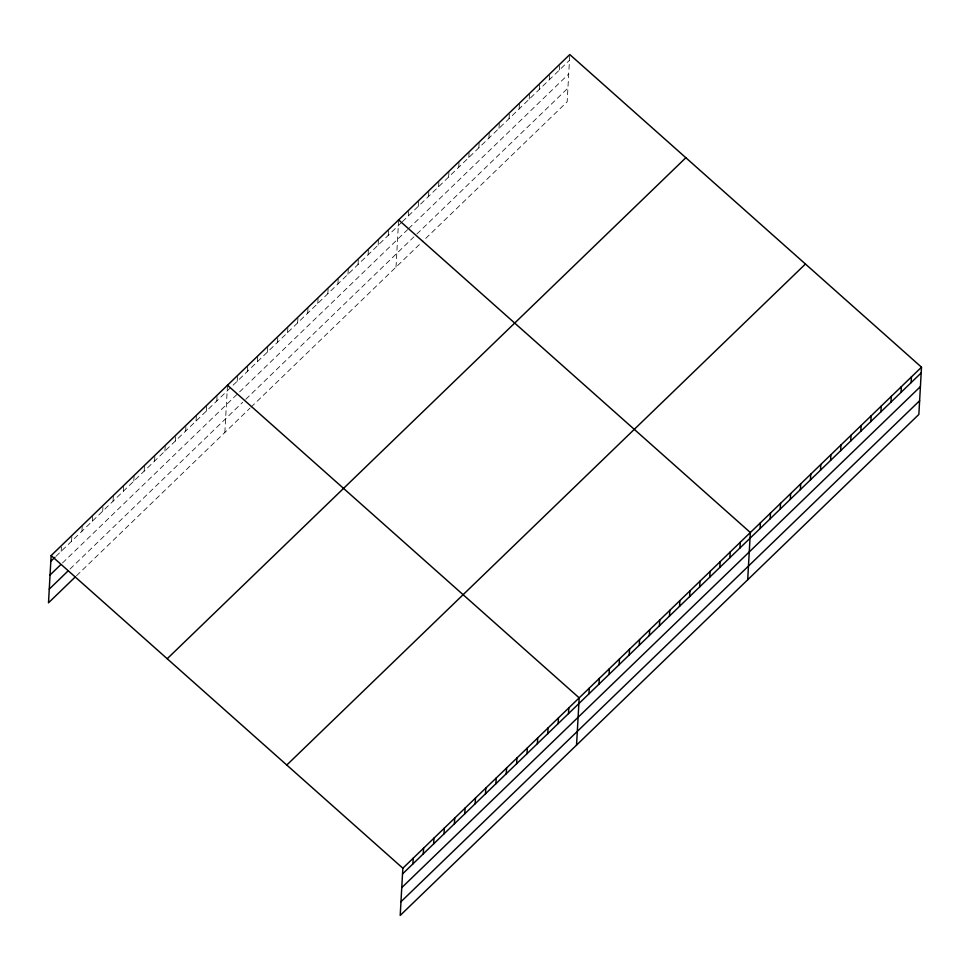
<?xml version="1.0" encoding="UTF-8"?>
<svg xmlns="http://www.w3.org/2000/svg" width="970" height="970" viewBox="0 0 970 970"><rect width="100%" height="100%" fill="white"/><g stroke="black" fill="none" stroke-linecap="round" stroke-linejoin="round"><path stroke-width="0.73" stroke-dasharray="4.85 3.64" d="M61.195 551.275L61.437 546.983M71.562 541.26L71.889 535.537M81.941 531.233L82.256 525.51M92.308 521.217L92.635 515.494M102.687 511.19L102.929 506.898M113.053 501.175L113.381 495.452M123.432 491.159L123.748 485.424M133.799 481.132L134.127 475.409M144.178 471.117L144.494 465.394M154.557 461.089L154.873 455.366M164.924 451.074L165.239 445.351M175.303 441.047L175.534 436.755M185.67 431.032L185.913 426.739M196.049 421.016L196.364 415.293M206.416 410.989L206.731 405.266M216.795 400.974L217.025 396.682M224.846 432.462L227.489 385.223M237.226 381.222L237.553 375.499M247.302 371.498L247.617 365.775M257.365 361.774L257.693 356.051M267.441 352.049L267.756 346.326M277.505 342.325L277.747 338.033M287.569 332.601L287.896 326.878M297.644 322.877L297.96 317.154M307.708 313.152L308.023 307.429M317.772 303.416L318.099 297.693M327.848 293.692L328.163 287.969M337.912 283.967L338.227 278.244M347.975 274.243L348.303 268.52M358.051 264.519L358.366 258.796M368.115 254.795L368.43 249.072M378.179 245.07L378.506 239.347M388.255 235.346L388.57 229.623M396.002 267.126L398.634 219.899M408.382 215.898L408.625 211.593M418.458 206.161L418.773 200.438M428.522 196.437L428.849 190.714M438.586 186.713L438.913 180.99M448.661 176.989L448.977 171.266M458.725 167.264L459.053 161.541M468.801 157.54L469.116 151.817M478.865 147.816L479.18 142.093M488.928 138.092L489.256 132.369M499.004 128.367L499.32 122.644M509.068 118.643L509.311 114.339M519.132 108.907L519.459 103.184M529.208 99.182L529.523 93.459M539.271 89.458L539.587 83.735M549.335 79.734L549.578 75.442M559.411 70.01L559.641 65.718M569.717 55.993L567.159 101.789L422.18 241.845M56.005 556.283L401.337 222.7M402.344 221.73L569.475 60.285M62.504 562.964L407.618 229.587M408.625 228.617L568.711 73.987M70.01 569.063L242.718 402.235M245.749 399.313L413.875 236.898M416.906 233.976L567.923 88.1M76.509 575.756L250.017 408.152M251.024 407.17L421.174 242.815"/><path stroke-width="1.45" d="M921.5 367.193L402.841 868.211L400.21 915.437L918.857 414.433L921.5 367.193L569.79 54.562L51.143 555.567L48.5 602.807L75.466 576.75M412.905 863.906L413.22 858.183M423.272 853.891L423.587 848.168M433.651 843.876L433.966 838.141M444.017 833.848L444.333 828.125M454.396 823.833L454.712 818.11M464.763 813.806L465.079 808.083M475.142 803.79L475.458 798.067M485.509 793.775L485.825 788.04M495.888 783.748L496.203 778.025M506.255 773.733L506.582 768.01M516.634 763.705L516.949 757.982M527.001 753.69L527.328 747.967M537.38 743.663L537.695 737.94M547.747 733.647L548.074 727.924M558.126 723.632L558.441 717.909M568.493 713.605L568.82 707.882M576.544 745.093L579.187 697.866L227.489 385.223M588.935 693.865L589.251 688.142M598.999 684.141L599.327 678.418M609.075 674.405L609.39 668.682M619.139 664.68L619.454 658.957M629.203 654.956L629.53 649.233M639.279 645.232L639.594 639.509M649.342 635.508L649.67 629.785M659.418 625.783L659.733 620.06M669.482 616.059L669.797 610.336M679.546 606.335L679.873 600.612M689.621 596.611L689.937 590.888M699.685 586.886L700 581.151M709.749 577.15L710.076 571.427M719.825 567.426L720.14 561.703M729.889 557.701L730.204 551.978M739.952 547.977L740.28 542.254M747.7 579.757L750.343 532.53L398.634 219.899M760.092 528.529L760.407 522.806M770.156 518.804L770.483 513.082M780.232 509.08L780.547 503.357M790.295 499.356L790.611 493.633M800.359 489.632L800.686 483.897M810.435 479.895L810.75 474.172M820.499 470.171L820.814 464.448M830.562 460.447L830.89 454.724M840.638 450.723L840.954 445M850.702 440.998L851.029 435.275M860.778 431.274L861.093 425.551M870.842 421.55L871.157 415.827M880.905 411.826L881.233 406.103M890.981 402.101L891.297 396.366M901.045 392.365L901.36 386.642M911.109 382.641L911.436 376.918M50.816 561.29L54.975 557.289M50.052 574.992L60.431 564.976M49.264 589.105L67.936 571.075M167.204 658.739L685.863 157.734M286.781 765.039L805.439 264.022M402.526 873.934L921.185 372.916M401.762 887.635L920.409 386.618M400.974 901.736L919.621 400.731M51.143 555.567L402.841 868.211"/></g></svg>
